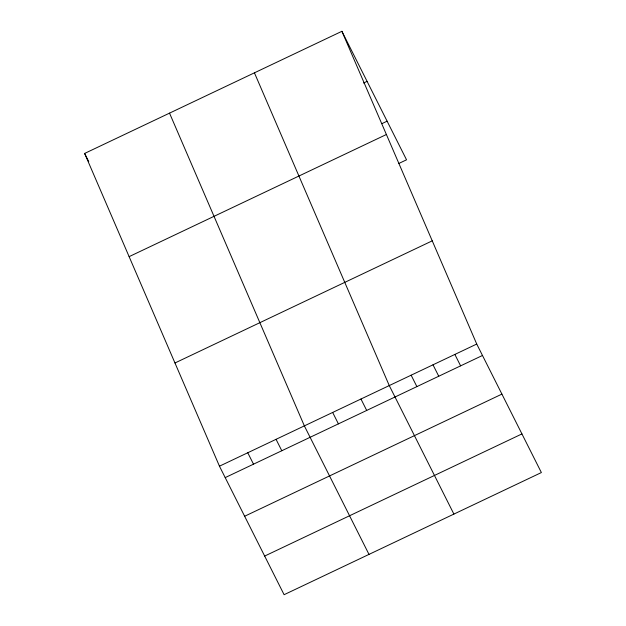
<?xml version="1.0" encoding="UTF-8"?>
<svg xmlns="http://www.w3.org/2000/svg" width="626" height="626" viewBox="0 0 626 626"><rect width="100%" height="100%" fill="white"/><g stroke="black" fill="none" stroke-linecap="round" stroke-linejoin="round"><path stroke-width="0.94" d="M341.906 31.3L476.738 344.05L541.373 472.56L284.094 594.7L219.46 466.19L84.627 153.44L341.906 31.3L406.54 159.81L398.668 163.55M363.589 83.023L367.086 81.364M381.86 123.666L387.103 121.17M129.12 256.644L386.399 134.504M174.967 362.978L432.245 240.846M219.46 466.19L476.738 344.05M225.203 477.607L482.482 355.474M244.641 516.247L501.911 394.114M264.665 556.06L521.935 433.92M454.867 354.433L460.611 365.858M432.996 364.809L438.748 376.234M411.133 375.193L416.877 386.618M453.897 514.087L389.262 385.577L254.43 72.827M360.959 399.012L366.703 410.437M332.664 412.448L338.408 423.872M368.996 554.393L304.361 425.883L169.529 113.134M276.058 439.319L281.802 450.743M247.763 452.755L253.507 464.171M84.627 153.44L88.736 161.594"/></g></svg>
